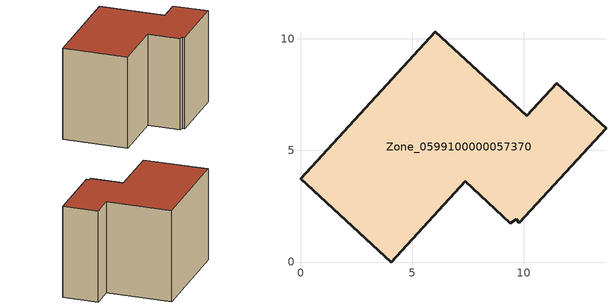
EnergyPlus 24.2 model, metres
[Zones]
Zone_0599100000057370
 floor ground (C_G): 0,3.74 6.05,10.31 10.13,6.55 11.48,8.02 13.69,5.99 9.79,1.76 9.66,1.91 9.4,1.75 7.39,3.61 4.06,0 z0
 wall outside (C_F): 6.05,10.31 0,3.74 4.06,0 7.39,3.61 9.4,1.75 9.66,1.91 9.79,1.76 13.69,5.99 11.48,8.02 10.13,6.55 6.05,10.31 z0:7.93
 roof outside (C_R): 9.79,1.76 13.69,5.99 11.48,8.02 10.13,6.55 6.05,10.31 0,3.74 4.06,0 7.39,3.61 9.4,1.75 9.66,1.91 z7.93
[BUILDING]
Pand.0599100000057370: North Axis=0; Terrain=City; Loads Convergence Tolerance Value=0.04; Temperature Convergence Tolerance Value=0.4; Solar Distribution=FullExterior; Maximum Number of Warmup Days=25; Minimum Number of Warmup Days=1
[Site:Location]
Rotterdam.The.Hague.AP_ZH_NLD Design_Conditions: Latitude=51.96; Longitude=4.45; Time Zone=1; Elevation=-4.5
[SITE:GROUNDTEMPERATURE:BUILDINGSURFACE]
18, 18, 18, 18, 18, 18, 18, 18, 18, 18, 18, 18
[MATERIAL] Thermal Absorptance=0.9; Solar Absorptance=0.7; Visible Absorptance=0.7
Name | Roughness | Thickness | Conductivity | Density | Specific Heat
G.TC.1975-1991 | MediumSmooth | 0.15 | 0.288461 | 540 | 1210
F.TC.1975-1991 | Rough | 0.3 | 0.230769 | 1920 | 840
R.TC.1975-1991 | MediumRough | 0.2 | 0.153846 | 1500 | 1000
[CONSTRUCTION]
C_G: G.TC.1975-1991
C_F: F.TC.1975-1991
C_R: R.TC.1975-1991
[ZONE]
Zone_0599100000057370: Type=1; Multiplier=1; Ceiling Height=Autocalculate; Volume=Autocalculate; Floor Area=autocalculate; Part of Total Floor Area=Yes
[ZONEINFILTRATION:DESIGNFLOWRATE]
Infil_Zone_0599100000057370: Zone or ZoneList or Space or SpaceList=Zone_0599100000057370; Schedule=AlwaysOn; Design Flow Rate Calculation Method=Flow/Area; Flow Rate per Floor Area=0.003; Constant Term Coefficient=1; Temperature Term Coefficient=0; Velocity Term Coefficient=0; Velocity Squared Term Coefficient=0
[HVACTEMPLATE:ZONE:IDEALLOADSAIRSYSTEM]
Zone_0599100000057370: Maximum Heating Supply Air Temperature=50; Minimum Cooling Supply Air Temperature=13; Maximum Heating Supply Air Humidity Ratio=0.0156; Minimum Cooling Supply Air Humidity Ratio=0.0077; Heating Limit=NoLimit; Cooling Limit=NoLimit; Dehumidification Control Type=ConstantSensibleHeatRatio; Cooling Sensible Heat Ratio=0.7; Dehumidification Setpoint=60; Humidification Control Type=None; Humidification Setpoint=30; Outdoor Air Method=None; Outdoor Air Flow Rate per Person=0.00944; Outdoor Air Flow Rate per Zone Floor Area=0; Outdoor Air Flow Rate per Zone=0; Demand Controlled Ventilation Type=None; Outdoor Air Economizer Type=NoEconomizer; Heat Recovery Type=None; Sensible Heat Recovery Effectiveness=0.7; Latent Heat Recovery Effectiveness=0.65
[ZONECONTROL:THERMOSTAT]
ThermostatControl_Zone_0599100000057370: Zone or ZoneList=Zone_0599100000057370; Control Type Schedule=DualSetpointControlType; Control 1=Thermostat_Zone_0599100000057370; Temperature Difference Between Cutout And Setpoint=0
[THERMOSTATSETPOINT:DUALSETPOINT]
Thermostat_Zone_0599100000057370: Heating Setpoint Temperature Schedule=HeatingSetpoint_Zone_0599100000057370; Cooling Setpoint Temperature Schedule=CoolingSetpoint_Zone_0599100000057370
[SCHEDULE:COMPACT]
HeatingSetpoint_Zone_0599100000057370: Through: 12/31, For: AllDays, Until: 24:00, 21
CoolingSetpoint_Zone_0599100000057370: Through: 12/31, For: AllDays, Until: 24:00, 24
DualSetpointControlType: Through: 12/31, For: AllDays, Until: 24:00, 4
AlwaysOn: Through: 12/31, For: AllDays, Until: 24:00, 1
